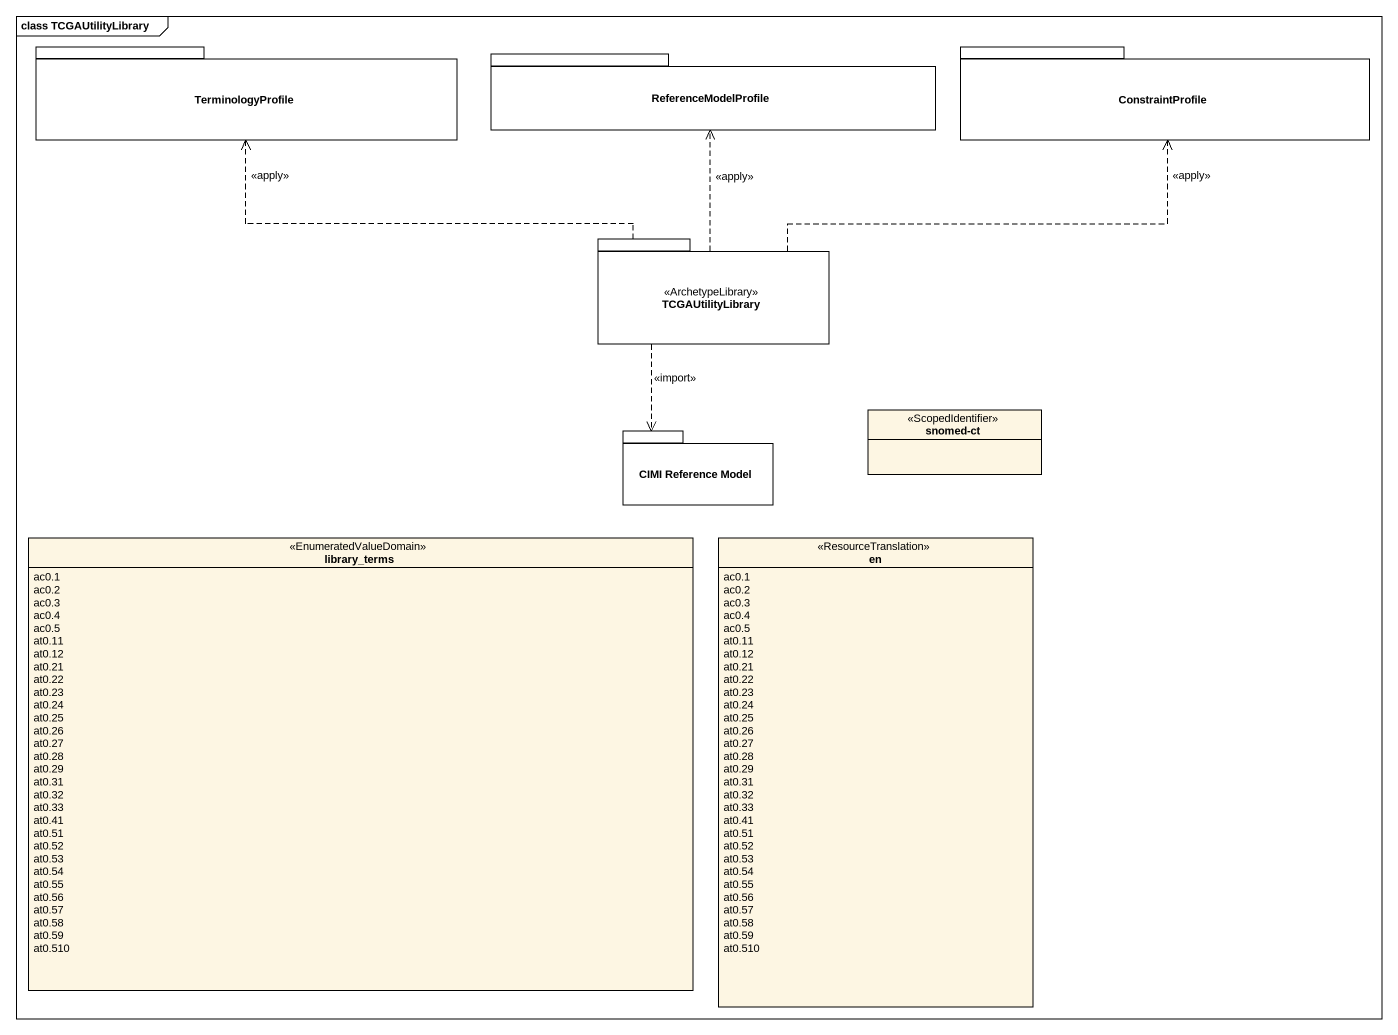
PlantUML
@startuml
mainframe class TCGAUtilityLibrary
hide circle
hide empty members
package TerminologyProfile {
}
package ReferenceModelProfile {
}
package ConstraintProfile {
}
package TCGAUtilityLibrary <<ArchetypeLibrary>> {
}
package "CIMI Reference Model" as CIMI_Reference_Model {
}
enum "snomed-ct" as snomed_ct <<ScopedIdentifier>>
enum library_terms <<EnumeratedValueDomain>> {
  ac0.1
  ac0.2
  ac0.3
  ac0.4
  ac0.5
  at0.11
  at0.12
  at0.21
  at0.22
  at0.23
  at0.24
  at0.25
  at0.26
  at0.27
  at0.28
  at0.29
  at0.31
  at0.32
  at0.33
  at0.41
  at0.51
  at0.52
  at0.53
  at0.54
  at0.55
  at0.56
  at0.57
  at0.58
  at0.59
  at0.510
}
enum en <<ResourceTranslation>> {
  ac0.1
  ac0.2
  ac0.3
  ac0.4
  ac0.5
  at0.11
  at0.12
  at0.21
  at0.22
  at0.23
  at0.24
  at0.25
  at0.26
  at0.27
  at0.28
  at0.29
  at0.31
  at0.32
  at0.33
  at0.41
  at0.51
  at0.52
  at0.53
  at0.54
  at0.55
  at0.56
  at0.57
  at0.58
  at0.59
  at0.510
}
TCGAUtilityLibrary .left.> TerminologyProfile : <<apply>>
TCGAUtilityLibrary .up.> ReferenceModelProfile : <<apply>>
TCGAUtilityLibrary .right.> ConstraintProfile : <<apply>>
TCGAUtilityLibrary ..> CIMI_Reference_Model : <<import>>
@enduml
